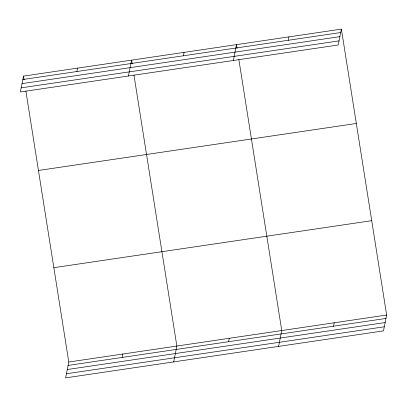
<?xml version="1.0" encoding="UTF-8"?>
<svg xmlns="http://www.w3.org/2000/svg" width="407" height="407" viewBox="0 0 407 407"><rect width="100%" height="100%" fill="white"/><g stroke="black" fill="none" stroke-linecap="round" stroke-linejoin="round"><path stroke-width="0.61" d="M23.52 76.114L20.35 91.967L338.222 44.979L341.392 29.126L23.52 76.114L24.105 79.838M76.877 71.535L77.554 68.127M25.875 91.01L68.778 362.021L65.608 377.874L383.48 330.886L386.65 315.033L341.392 29.126M128.429 75.992L131.593 60.139L132.183 63.863M122.136 357.443L122.812 354.034M183.364 55.795L184.045 52.386M233.328 60.485L236.492 44.633L237.083 48.357M173.687 361.899L176.852 346.047L133.954 75.036M288.263 40.288L288.945 36.879M228.622 341.702L229.304 338.293M278.586 346.393L281.751 330.54L238.853 59.529M333.521 326.195L334.203 322.787M22.838 79.523L340.71 32.535M22.014 83.628L339.891 36.64M21.169 87.861L339.046 40.873M38.451 170.462L356.329 123.474M53.841 267.674L371.713 220.686M68.778 362.021L386.65 315.033M68.096 365.43L385.968 318.442M67.277 369.536L385.149 322.548M66.427 373.768L384.305 326.78"/></g></svg>
